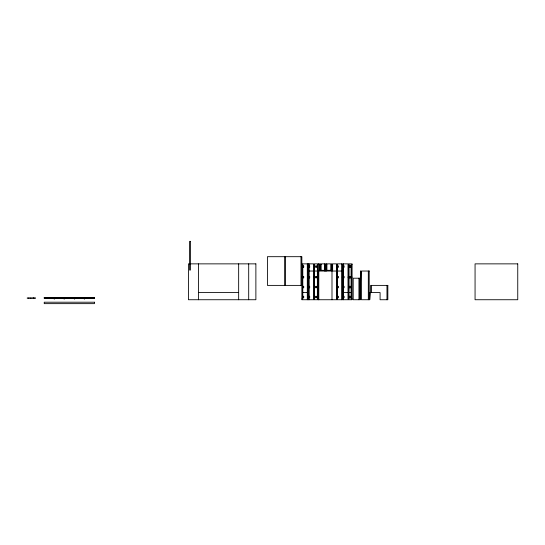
<?xml version="1.0" encoding="UTF-8"?>
<svg xmlns="http://www.w3.org/2000/svg" width="545" height="545" viewBox="0 0 545 545"><rect width="100%" height="100%" fill="white"/><g stroke="black" fill="none" stroke-linecap="round" stroke-linejoin="round"><path stroke-width="0.82" d="M301.855 263.862L352.084 263.862L352.084 299.736L301.855 299.736L301.855 256.688L267.418 256.688L267.418 285.389L301.855 285.389M301.855 264.577L302.788 264.577L302.788 299.021L301.855 299.021M318.307 264.577L317.374 264.577L317.374 299.021L318.307 299.021M352.084 264.577L351.15 264.577L351.15 299.021L352.084 299.021M302.788 265.871L303.722 265.871L303.722 267.309L302.788 267.309M308.749 265.871L309.683 265.871L309.683 267.309L308.749 267.309M314.485 265.871L315.419 265.871L315.419 267.309L314.485 267.309M317.374 265.871L316.441 265.871L316.441 267.309L317.374 267.309M337.457 265.871L338.391 265.871L338.391 267.309L337.457 267.309M343.193 265.871L344.127 265.871L344.127 267.309L343.193 267.309M348.936 265.871L349.87 265.871L349.87 267.309L348.936 267.309M351.15 265.871L350.217 265.871L350.217 267.309L351.15 267.309M308.988 271.035L342.614 271.035M302.788 276.417L303.722 276.417L303.722 277.855L302.788 277.855M308.749 276.417L309.683 276.417L309.683 277.855L308.749 277.855M314.485 276.417L315.419 276.417L315.419 277.855L314.485 277.855M317.374 276.417L316.441 276.417L316.441 277.855L317.374 277.855M337.457 276.417L338.391 276.417L338.391 277.855L337.457 277.855M343.193 276.417L344.127 276.417L344.127 277.855L343.193 277.855M348.936 276.417L349.87 276.417L349.87 277.855L348.936 277.855M351.15 276.417L350.217 276.417L350.217 277.855L351.15 277.855M301.855 277.132L302.577 277.132M307.816 277.132L308.531 277.132M313.552 277.132L314.274 277.132M317.592 277.132L318.307 277.132M336.524 277.132L337.239 277.132M342.26 277.132L342.982 277.132M348.003 277.132L348.718 277.132M351.361 277.132L352.084 277.132M302.788 286.323L303.722 286.323L303.722 287.753L302.788 287.753M308.749 286.323L309.683 286.323L309.683 287.753L308.749 287.753M314.485 286.323L315.419 286.323L315.419 287.753L314.485 287.753M317.374 286.323L316.441 286.323L316.441 287.753L317.374 287.753M337.457 286.323L338.391 286.323L338.391 287.753L337.457 287.753M343.193 286.323L344.127 286.323L344.127 287.753L343.193 287.753M348.936 286.323L349.87 286.323L349.87 287.753L348.936 287.753M351.15 286.323L350.217 286.323L350.217 287.753L351.15 287.753M198.475 292.563L238.655 292.563M302.639 292.563L308.17 292.563M343.398 292.563L351.3 292.563M302.788 296.289L303.722 296.289L303.722 297.727L302.788 297.727M308.749 296.289L309.683 296.289L309.683 297.727L308.749 297.727M314.485 296.289L315.419 296.289L315.419 297.727L314.485 297.727M317.374 296.289L316.441 296.289L316.441 297.727L317.374 297.727M337.457 296.289L338.391 296.289L338.391 297.727L337.457 297.727M343.193 296.289L344.127 296.289L344.127 297.727L343.193 297.727M348.936 296.289L349.87 296.289L349.87 297.727L348.936 297.727M351.15 296.289L350.217 296.289L350.217 297.727L351.15 297.727M44.24 297.829L94.469 297.768M44.24 297.931L94.469 297.917M27.25 298.299L27.25 297.917L28.108 297.917L28.108 298.299M28.51 298.299L28.442 297.917L29.301 297.917L29.232 298.299M29.866 298.299L29.798 297.917L30.656 297.917L30.588 298.299M30.976 298.299L30.963 297.931L31.821 297.931L31.753 298.299M32.23 298.299L32.23 297.917L33.088 297.917L33.088 298.299M34.24 298.299L34.308 297.917L33.449 297.917L33.449 298.299L33.463 297.931M34.757 298.299L34.682 297.917L35.548 297.917L35.548 298.299M50.351 298.313L52.477 298.313M57.532 298.313L59.65 298.313M64.705 298.313L66.831 298.313M71.879 298.313L74.004 298.313M79.052 298.313L81.178 298.313M86.226 298.313L88.351 298.313M386.97 285.389L386.97 299.736M371.479 285.389L371.479 292.563M368.325 271.035L368.325 299.736M358.937 278.209L358.937 299.736M351.361 264.577L351.361 299.021M350.932 265.871L350.932 267.309M350.932 276.417L350.932 277.855M350.932 286.323L350.932 287.753M350.932 296.289L350.932 297.727M349.154 265.871L349.154 267.309M349.154 276.417L349.154 277.855M349.154 286.323L349.154 287.753M349.154 296.289L349.154 297.727M348.718 264.577L348.718 299.021M343.473 263.862L343.473 299.736M343.411 265.871L343.411 267.309M343.411 276.417L343.411 277.855M343.411 286.323L343.411 287.753M343.411 296.289L343.411 297.727M342.982 264.577L342.982 299.021M341.749 263.862L341.749 299.736M337.668 265.871L337.668 267.309M337.668 276.417L337.668 277.855M337.668 286.323L337.668 287.753M337.668 296.289L337.668 297.727M337.239 264.577L337.239 299.021M331.994 299.736L331.994 270.32L318.791 270.32L318.791 299.736M331.919 264.577L331.919 269.891M331.707 264.577L331.707 269.891M331.489 264.577L331.489 269.891M326.251 263.862L326.251 271.035M325.965 264.577L325.965 269.891M325.747 264.577L325.747 269.891M325.392 269.441L325.392 271.035M324.527 263.862L324.527 271.035M320.44 264.577L320.44 269.891M320.228 264.577L320.228 269.891M320.01 264.577L320.01 269.891M318.307 263.862L318.307 299.736M317.592 264.577L317.592 299.021M317.156 265.871L317.156 267.309M317.156 276.417L317.156 277.855M317.156 286.323L317.156 287.753M317.156 296.289L317.156 297.727M314.703 265.871L314.703 267.309M314.703 276.417L314.703 277.855M314.703 286.323L314.703 287.753M314.703 296.289L314.703 297.727M314.274 264.577L314.274 299.021M309.035 263.862L309.035 299.736M308.961 265.871L308.961 267.309M308.961 276.417L308.961 277.855M308.961 286.323L308.961 287.753M308.961 296.289L308.961 297.727M308.531 264.577L308.531 299.021M308.17 263.862L308.17 299.736M307.312 263.862L307.305 299.736M303.006 265.871L303.006 267.309M303.006 276.417L303.006 277.855M303.006 286.323L303.006 287.753M303.006 296.289L303.006 297.727M302.577 264.577L302.577 299.021M300.99 256.688L300.99 285.389M285.498 256.688L285.498 285.389M284.64 256.688L284.64 285.389M248.697 263.862L248.697 299.736M238.655 263.862L238.655 299.736M198.475 263.862L198.475 299.736M87.725 297.917L87.65 298.299M86.859 297.917L86.832 298.313M85.858 297.917L85.858 298.299M84.632 297.87L84.632 298.878L84.209 298.878L84.209 297.87M84.421 297.87L84.421 298.878M82.983 297.917L82.983 298.299M80.544 297.917L80.476 298.299M79.686 297.917L79.754 298.299M74.726 297.87L74.726 298.878L74.311 298.864L74.311 297.87M74.522 297.87L74.522 298.878M73.371 297.917L73.398 298.313M72.526 297.931L72.58 298.299M72.512 297.917L72.485 298.313M71.504 297.917L71.504 298.299M70.073 297.917L70.073 298.299M66.197 297.917L66.224 298.313M65.339 297.917L65.305 298.313M64.399 297.87L64.399 298.878L63.976 298.864L63.976 297.87M64.187 297.87L64.187 298.878M61.462 297.917L61.462 298.299M60.025 297.917L60.025 298.299M59.024 297.917L59.051 298.313M58.158 297.917L58.131 298.313M54.493 297.87L54.493 298.878L54.078 298.864L54.078 297.87M54.289 297.87L54.289 298.878M51.843 297.917L51.775 298.299M50.985 297.917L50.958 298.313M190.437 241.36L189.578 241.36L189.578 270.054L190.437 270.054L190.423 241.36M255.878 263.862L188.427 263.862L188.427 299.736L255.878 299.736L255.878 263.862M517.75 263.862L475.063 263.862L475.063 299.736L517.75 299.736L517.75 263.862M308.749 264.577L307.816 264.577L307.816 299.021L308.749 299.021L308.749 264.577M314.485 264.577L313.552 264.577L313.552 299.021L314.485 299.021L314.485 264.577M321.155 264.577L319.295 264.577L319.295 269.891L321.155 269.891L321.155 264.577M326.898 264.577L325.031 264.577L325.031 269.891L326.898 269.891L326.898 264.577M332.641 264.577L330.774 264.577L330.774 269.891L332.641 269.891L332.641 264.577M337.457 264.577L336.524 264.577L336.524 299.021L337.457 299.021L337.457 264.577M343.193 264.577L342.26 264.577L342.26 299.021L343.193 299.021L343.193 264.577M348.936 264.577L348.003 264.577L348.003 299.021L348.936 299.021L348.936 264.577M360.701 271.035L360.415 299.736L360.701 271.035M369.19 271.035L361.444 271.035L361.444 299.736L369.19 299.736L369.19 271.035M359.795 278.209L353.194 278.209L353.194 299.736L359.795 299.736L359.795 278.209M387.836 285.389L370.614 285.389L370.614 292.563L380.09 292.563L380.09 299.736L387.836 299.736L387.836 285.389M370.007 292.563L369.721 299.736L370.007 292.563M94.469 297.74L44.24 297.74L44.24 298.299L94.469 298.299L94.469 297.74M94.469 302.209L44.24 302.209L44.24 303.64L94.469 303.64L94.469 302.209"/></g></svg>
